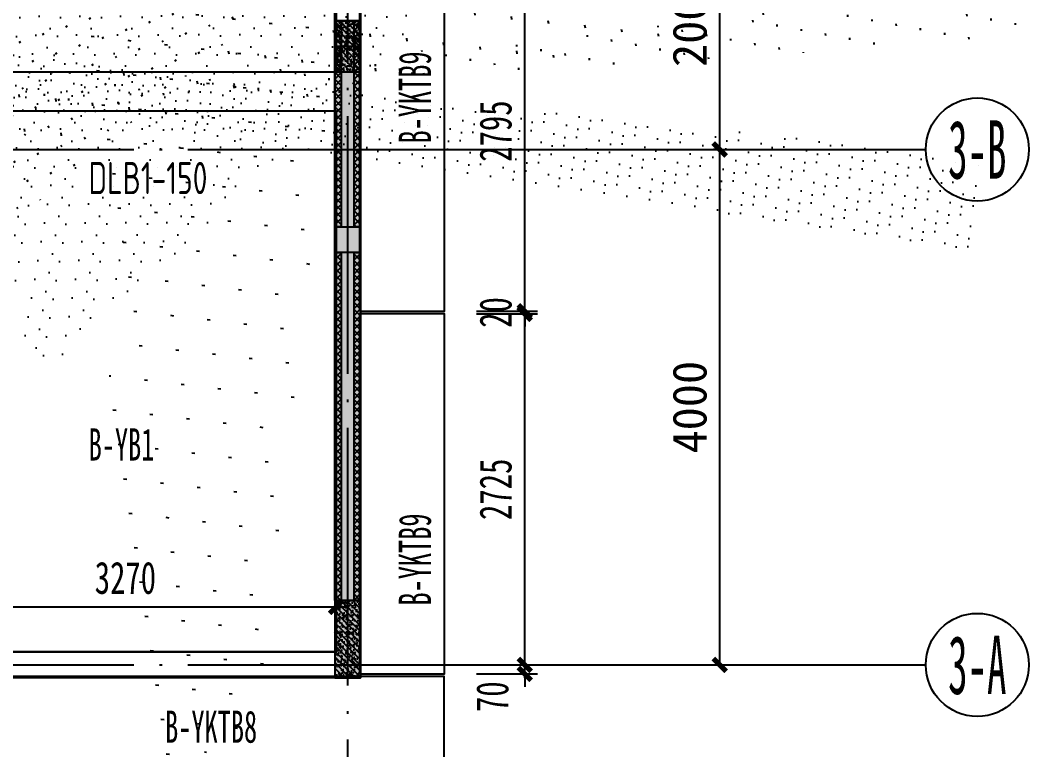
# Model space of a CAD drawing. Extents: x -3200779283 to -8106663, y 659664 to 1123462.
# Drawn here: x -8131443 to -8123612, y 1005179 to 1010842 of the extents above; entities that cross this region are included whole.
import ezdxf
from ezdxf.enums import TextEntityAlignment as Align
from ezdxf.xclip import XClip

# ---------------------------------------------------------------- set-up
doc = ezdxf.new("R2010")
doc.units = 0
doc.header["$LTSCALE"] = 1000
doc.header["$MEASUREMENT"] = 0
doc.header["$XCLIPFRAME"] = 0
for name, pattern in [('125-墙体$0$CONTINOUS', [0]), ('3#-轴线$0$DOTE', [2.4200000000000004, 2, -0.2, 0.02, -0.2]), ('3#4#5#$0$DASH', [0.35, 0.25, -0.1]), ('DASH', [0.35, 0.25, -0.1])]:
    doc.linetypes.add(name, pattern=pattern)
doc.layers.get('Defpoints').update_dxf_attribs({"color": 30, "linetype": 'DASH'})
for name, color, linetype in [('125-墙体$0$S-WALL', 40, 'Continuous'), ('125-墙体$0$S-WALL-BEAM', 120, 'Continuous'), ('125-墙体$0$S-WALL-COLU', 252, '125-墙体$0$CONTINOUS'), ('125-墙体$0$S-WALL-COLU-HATC', 16, 'Continuous'), ('125-墙体$0$S-WALL-HATC', 253, 'Continuous'), ('3#-轴线$0$3#-轴号$0$A-ANNO-AXIS-CIRC', 3, 'Continuous'), ('3#-轴线$0$3#-轴号$0$A-ANNO-AXIS-TEXT', 7, 'Continuous'), ('3#-轴线$0$3#-轴号$0$A-ANNO-DIMS', 3, 'Continuous'), ('3#-轴线$0$A-ANNO-DOTE', 10, '3#-轴线$0$DOTE'), ('3#-轴线$0$AXIS_TEXT', 7, 'Continuous'), ('3#4#5#$0$PC-SLAB', 6, '3#4#5#$0$DASH'), ('3#4#5#$0$S-ANNO-TEXT', 7, 'Continuous'), ('3#4#5#$0$S-DIMS-SLAB', 120, 'Continuous'), ('3#4#5#$0$S-PC-FQ', 4, 'Continuous'), ('3#4#5#$0$S-PC-FQ-WYQ', 4, 'Continuous'), ('3#4#5#$0$S-PC-SLAB', 6, 'Continuous'), ('3#4#5#$0$S-WALL-HATC', 253, 'Continuous'), ('3#4#5#$0$可计入现浇段', 60, 'Continuous'), ('3#4#5#模板$0$S-SLAB-TEXT', 120, 'Continuous')]:
    doc.layers.add(name, color=color, linetype=linetype)
doc.styles.add('3#-轴线$0$3#-轴号$0$_TCH_AXIS', font='')
doc.styles.add('3#-轴线$0$3#-轴号$0$_TCH_DIM_T3', font='')
doc.styles.add('3#-轴线$0$COMPLEX', font='COMPLEX')
doc.styles.add('3#4#5#$0$外部参照 1$0$宋体', font='', dxfattribs={"width": 0.8})
doc.styles.add('3#4#5#$0$楷体', font='', dxfattribs={"width": 0.7})
doc.styles.add('3#4#5#模板$0$TSSD_Rein', font='tssdeng.shx', dxfattribs={"width": 0.7, "bigfont": 'hztxt.shx'})
doc.styles.get('3#-轴线$0$3#-轴号$0$_TCH_AXIS').set_extended_font_data('SimSun')
doc.styles.get('3#-轴线$0$3#-轴号$0$_TCH_DIM_T3').set_extended_font_data('SimSun')
doc.styles.get('3#4#5#$0$外部参照 1$0$宋体').set_extended_font_data('SimSun')
doc.styles.get('3#4#5#$0$楷体').set_extended_font_data('KaiTi_GB2312')
doc.dimstyles.new('3#-轴线$0$3#-轴号$0$_TCH_ARCH&&100', dxfattribs={"dimtxt": 264.3459915611814, "dimasz": 100, "dimexe": 250, "dimexo": 300, "dimgap": 100, "dimtad": 1, "dimdec": 0, "dimzin": 0, "dimdsep": 46, "dimtxsty": '3#-轴线$0$3#-轴号$0$_TCH_DIM_T3', "dimblk": '3#-轴线$0$3#-轴号$0$_ArchTick', "dimcen": 0.09, "dimclrt": 7, "dimazin": 2, "dimtfac": 1, "dimtdec": 0, "dimtix": 1, "dimtmove": 2, "dimatfit": 3, "dimfxl": 100, "dimtolj": 1, "dimtzin": 0, "dimarcsym": 0})
doc.dimstyles.new('3#4#5#$0$TSSD_100_100', dxfattribs={"dimtxt": 250, "dimasz": 100, "dimexe": 100, "dimexo": 250, "dimgap": 100, "dimtad": 1, "dimdec": 0, "dimzin": 0, "dimdsep": 46, "dimtxsty": '3#4#5#$0$楷体', "dimblk": '3#4#5#$0$_ArchTick', "dimcen": 0, "dimdle": 100, "dimclrt": 7, "dimadec": 0, "dimazin": 0, "dimtfac": 1, "dimtdec": 0, "dimtix": 1, "dimtmove": 2, "dimatfit": 3, "dimfxl": 1, "dimtolj": 1, "dimtzin": 0, "dimarcsym": 0})

# ---------------------------------------------------------------- blocks, each defined once
blk = doc.blocks.new('3#4#5#模板$0$banhou-1')
at = {"layer": '3#4#5#模板$0$S-SLAB-TEXT', "style": '3#4#5#模板$0$TSSD_Rein', "width": 0.7}
blk.add_text('DLB1-150', height=250, dxfattribs=at).set_placement((100549.0542352879, 24965.91876591137), align=Align.BOTTOM_LEFT)
blk = doc.blocks.new('3#4#5#$0$B-YWQ15')
at = {"layer": '3#4#5#$0$S-PC-FQ-WYQ'}
h = blk.add_hatch(dxfattribs=at)
h.set_pattern_fill('ANSI37', color=256, scale=12, angle=90)
h.set_pattern_definition([(135, (-970766.4588348517, 834939.8079217622), (-26.94076836320746, -26.94076836320745), []), (225, (-970766.4588348517, 834939.8079217622), (26.94076836320745, -26.94076836320746), [])])
h.paths.add_polyline_path([(-108963.8104887477, 319088.3087790273), (-108913.8104887477, 319088.3087790273), (-108914.0488637086, 321788.3914244222), (-108964.0488637086, 321788.3914244222)])
h = blk.add_hatch(dxfattribs=at)
h.set_pattern_fill('ANSI37', color=256, scale=12, angle=90)
h.set_pattern_definition([(135, (-970616.4588376287, 834939.8079217697), (-26.94076836320746, -26.94076836320745), []), (225, (-970616.4588376287, 834939.8079217697), (26.94076836320745, -26.94076836320746), [])])
h.paths.add_polyline_path([(-108813.8104915249, 319088.3087790348), (-108763.8104915249, 319088.3087790348), (-108764.0488664858, 321788.3914244297), (-108814.0488664858, 321788.3914244297)])
for points in [[(-108963.8104887477, 319088.3087790273), (-108913.8104887477, 319088.3087790273), (-108914.0488637086, 321788.3914244222), (-108964.0488637086, 321788.3914244222)], [(-108964.0488639945, 321788.3914244222), (-108764.0488636509, 321788.3914244222), (-108763.8104886899, 319088.3087790348), (-108963.8104890336, 319088.3087790348)], [(-108813.8104915249, 319088.3087790348), (-108763.8104915249, 319088.3087790348), (-108764.0488664858, 321788.3914244297), (-108814.0488664858, 321788.3914244297)]]:
    blk.add_lwpolyline(points, close=True, dxfattribs=at)
blk = doc.blocks.new('3#4#5#$0$B-YWQ7')
at = {"layer": '3#4#5#$0$S-PC-FQ'}
h = blk.add_hatch(dxfattribs=at)
h.set_pattern_fill('HONEY', color=6, scale=100, angle=-2.544443745170813e-14)
h.set_pattern_definition([(0, (-2908947.836587525, 574047.3616422934), (18.75, 10.82531749999999), [12.5, -25]), (120, (-2908947.836587525, 574047.3616422934), (-18.74999995903224, 10.82531757095824), [12.5, -25]), (59.99999999999997, (-2908947.836587525, 574047.3616422934), (4.096776380386083e-08, 21.65063507095823), [-25, 12.5])])
h.paths.add_polyline_path([(-147955.7622673716, 325388.3941554159), (-147855.7622673716, 325388.3941554159), (-147856.0000686354, 324388.3916527278), (-147956.0000686354, 324388.3916527278)])
at = {"layer": '3#4#5#$0$S-PC-FQ-WYQ'}
h = blk.add_hatch(dxfattribs=at)
h.set_pattern_fill('ANSI37', color=256, scale=12, angle=90)
h.set_pattern_definition([(135, (-1009808.171872631, 839489.7956301924), (-26.94076836320746, -26.94076836320745), []), (225, (-1009808.171872631, 839489.7956301924), (26.94076836320745, -26.94076836320746), [])])
h.paths.add_polyline_path([(-148006.0001016357, 326088.3916909423), (-147956.0001016357, 326088.3916909423), (-147955.7619014881, 326488.3791328523), (-148005.7619014881, 326488.3791328523)])
h = blk.add_hatch(dxfattribs=at)
h.set_pattern_fill('ANSI37', color=256, scale=12, angle=90)
h.set_pattern_definition([(135, (-1009658.171875408, 839489.7956301998), (-26.94076836320746, -26.94076836320745), []), (225, (-1009658.171875408, 839489.7956301998), (26.94076836320745, -26.94076836320746), [])])
h.paths.add_polyline_path([(-147856.0001044129, 326088.3916909498), (-147806.0001044129, 326088.3916909498), (-147805.7619042653, 326488.3791328599), (-147855.7619042653, 326488.3791328599)])
h = blk.add_hatch(dxfattribs=at)
h.set_pattern_fill('ANSI37', color=256, scale=12, angle=90)
h.set_pattern_definition([(135, (-1009808.172235738, 838539.797751571), (-26.94076836320746, -26.94076836320745), []), (225, (-1009808.172235738, 838539.797751571), (26.94076836320745, -26.94076836320746), [])])
h.paths.add_polyline_path([(-148005.7625431432, 324388.3916527204), (-147955.7625431432, 324388.3916527204), (-147955.7622645944, 325388.394299761), (-148005.7622645944, 325388.394299761)])
h = blk.add_hatch(dxfattribs=at)
h.set_pattern_fill('ANSI37', color=256, scale=12, angle=90)
h.set_pattern_definition([(135, (-1009658.172238515, 838539.7977515785), (-26.94076836320746, -26.94076836320745), []), (225, (-1009658.172238515, 838539.7977515785), (26.94076836320745, -26.94076836320746), [])])
h.paths.add_polyline_path([(-147855.7625459204, 324388.3916527278), (-147805.7625459204, 324388.3916527278), (-147805.7622673716, 325388.3942997685), (-147855.7622673716, 325388.3942997685)])
h = blk.add_hatch(dxfattribs=at)
h.set_pattern_fill('ANSI37', color=256, scale=12, angle=90)
h.set_pattern_definition([(135, (-1009808.039230553, 836589.8057067818), (-26.94076836320746, -26.94076836320745), []), (225, (-1009808.039230553, 836589.8057067818), (26.94076836320745, -26.94076836320746), [])])
h.paths.add_polyline_path([(-148005.867459557, 322088.3887220017), (-147955.867459557, 322088.3887220017), (-147955.6292594094, 323688.389188317), (-148005.6292594094, 323688.389188317)])
h = blk.add_hatch(dxfattribs=at)
h.set_pattern_fill('ANSI37', color=256, scale=12, angle=90)
h.set_pattern_definition([(135, (-1009658.039233329, 836589.8057067895), (-26.94076836320746, -26.94076836320745), []), (225, (-1009658.039233329, 836589.8057067895), (26.94076836320745, -26.94076836320746), [])])
h.paths.add_polyline_path([(-147855.8674623342, 322088.3887220092), (-147805.8674623342, 322088.3887220092), (-147805.6292621866, 323688.3891883246), (-147855.6292621866, 323688.3891883246)])
at = {"layer": '3#4#5#$0$S-PC-FQ', "color": 6}
blk.add_lwpolyline([(-147955.7622673716, 325388.3942997685), (-147855.7622673716, 325388.3942997685), (-147855.8818458347, 324388.3942319356), (-147955.8818458347, 324388.3942319356)], close=True, dxfattribs=at)
at = {"layer": '3#4#5#$0$S-PC-FQ-WYQ'}
for points in [[(-148006.0001016357, 326088.3916909423), (-147956.0001016357, 326088.3916909423), (-147955.7619014881, 326488.3791328523), (-148005.7619014881, 326488.3791328523)], [(-148005.761901774, 326488.3791328523), (-147805.7619014303, 326488.3791328523), (-147806.000101578, 326088.3916909498), (-148006.0001019216, 326088.3916909498)], [(-147856.0001044129, 326088.3916909498), (-147806.0001044129, 326088.3916909498), (-147805.7619042653, 326488.3791328599), (-147855.7619042653, 326488.3791328599)], [(-148006.0001019216, 326088.3942319356), (-147805.7620599908, 326088.3942319356), (-147805.7620599908, 325388.3941554159), (-148006.0001019216, 325388.3941554159)], [(-148005.7625431432, 324388.3916527204), (-147955.7625431432, 324388.3916527204), (-147955.7622645944, 325388.394299761), (-148005.7622645944, 325388.394299761)], [(-148005.7622648804, 325388.394299761), (-147805.7622645367, 325388.394299761), (-147805.7625430855, 324388.3916527278), (-148005.7625434292, 324388.3916527278)], [(-147855.7625459204, 324388.3916527278), (-147805.7625459204, 324388.3916527278), (-147805.7622673716, 325388.3942997685), (-147855.7622673716, 325388.3942997685)], [(-148006.0008668001, 324388.3942319356), (-147805.7628248692, 324388.3942319356), (-147805.6416000514, 323688.3942319356), (-148005.8796419823, 323688.3942319356)], [(-148005.867459557, 322088.3887220017), (-147955.867459557, 322088.3887220017), (-147955.6292594094, 323688.389188317), (-148005.6292594094, 323688.389188317)], [(-148005.6292596953, 323688.389188317), (-147805.6292593516, 323688.389188317), (-147805.8674594993, 322088.3887220092), (-148005.8674598429, 322088.3887220092)], [(-147855.8674623342, 322088.3887220092), (-147805.8674623342, 322088.3887220092), (-147805.6292621866, 323688.3891883246), (-147855.6292621866, 323688.3891883246)]]:
    blk.add_lwpolyline(points, close=True, dxfattribs=at)
blk = doc.blocks.new('3#4#5#$0$A$C53EF3948')
at = {"layer": '3#4#5#$0$可计入现浇段'}
blk.add_lwpolyline([(41799.62921009073, -8000.005844728905), (41799.62921806192, -8000.005845217849), (41799.63018869655, -8000.005845217849), (41799.63018869655, -7800.005845220177), (41799.6293085427, -7800.005845216918), (41799.6293085427, -7800.005845216918), (41999.62941499474, -7800.005791991367), (41999.62922606198, -8000.005844728439), (41799.62921009073, -8000.005844728905)], dxfattribs=at)
at = {"layer": '3#4#5#$0$S-PC-FQ-WYQ', "xscale": -1}
for name, p in [('3#4#5#$0$B-YWQ7', (-106006.2492719445, -329888.5223600089)), ('3#4#5#$0$B-YWQ15', (-66964.67673417742, -329788.3972691508))]:
    blk.add_blockref(name, p, dxfattribs=at)
blk = doc.blocks.new('3#4#5#$0$ban111')
at = {"layer": '3#4#5#$0$S-WALL-HATC', "ltscale": 100}
h = blk.add_hatch(dxfattribs=at)
h.set_pattern_fill('AR-CONC', color=256, scale=25, angle=-270.0000000000001, style=0)
h.set_pattern_definition([(139.9999999999999, (-37341041949.50085, -2020435259.266088), (15.6880337456489, 179.3150456501884), [18.75, -206.25]), (84.99999999999994, (-37341041949.50085, -2020435259.266088), (-188.048033425003, -34.68783340324987), [15, -165]), (190.4513999999999, (-37341041948.19351, -2020435244.323169), (-172.3598855152383, 144.6273454285055), [15.93504749999985, -175.2855279999976]), (136.1841999999999, (-37341041999.50085, -2020435259.266088), (41.37975358225471, 266.8102621564111), [28.125, -309.375]), (186.6356, (-37341041996.05252, -2020435237.031902), (-243.5294677251103, 233.665676387176), [23.902572, -262.92825]), (81.18419999999995, (-37341041999.50085, -2020435259.266088), (-243.529650231331, 233.665486283407), [22.5, -247.5]), (111, (-37341041987.00085, -2020435234.266088), (100.6547226663348, 149.2267630296154), [18.75, -206.25]), (55.99999999999998, (-37341041987.00085, -2020435234.266088), (-181.2875112617132, 60.82883298039556), [15, -165]), (161.4514, (-37341041978.61295, -2020435221.83053), (-80.63262417748795, 210.0556571453725), [15.9350475, -175.285528]), (127.5, (-37341041949.50085, -2020435259.266088), (-83.22346345782788, 3.039963829322726), [0, -162.9999999999976, 0, -167.4999999999976, 0, -165.6249999999976]), (97.49999999999993, (-37341041949.50085, -2020435259.266088), (-98.60292797059002, 65.76738436053722), [0, -95.5, 0, -159.25, 0, -63.125]), (57.49999999999993, (-37341041949.50085, -2020435315.016088), (5.638717933595033, 133.4556090431022), [0, -62.5, 0, -195, 0, -258.75]), (47.49999999999995, (-37341041949.50085, -2020435340.016088), (-25.02624558307933, 145.7965423355966), [0, -81.25, 0, -129.5, 0, -183.75])])
h.paths.add_polyline_path([(-231732.0009944941, 406274.999770995), (-231732.0009944941, 406574.999770995), (-228482.0011317034, 406574.999770995), (-228482.0011317034, 406274.999770995)])
at = {"layer": '3#4#5#$0$S-PC-SLAB'}
for points in [[(-231742.0009944941, 406574.999770995), (-228472.0009944952, 406574.999770995), (-228472.0007770527, 408074.99939992), (-231742.0007770516, 408074.9993999199)], [(-231742.0009944941, 402074.999770995), (-228472.0009944952, 402074.999770995), (-228472.0009944952, 406274.999770995), (-231742.0009944941, 406274.999770995)]]:
    blk.add_lwpolyline(points, close=True, dxfattribs=at)
at = {"layer": '3#4#5#$0$S-WALL-HATC', "ltscale": 100}
blk.add_lwpolyline([(-231732.0009944941, 406274.999770995), (-231732.0009944941, 406574.999770995), (-228482.0011317034, 406574.999770995), (-228482.0011317034, 406274.999770995)], close=True, dxfattribs=at)
blk = doc.blocks.new('3#4#5#$0$_ArchTick')
at = {"color": 0, "linetype": 'ByBlock', "const_width": 0.4}
blk.add_lwpolyline([(-0.5, -0.5), (0.5, 0.5)], dxfattribs=at)
blk = doc.blocks.new('*D853')
at = {"layer": '3#4#5#$0$S-DIMS-SLAB', "color": 0, "lineweight": -2, "transparency": 16777216}
for p, q in [((185436.0659668422, 155281.7918071555), (185436.0659668422, 154924.0981737113)), ((188706.065966841, 155281.7918071555), (188706.065966841, 154924.0981737113)), ((185336.0659668422, 155024.0981737113), (188806.065966841, 155024.0981737113))]:
    blk.add_line(p, q, dxfattribs=at)
at = {"layer": 'Defpoints', "color": 0, "transparency": 16777216}
for p in [(185436.0659668422, 155531.7918071555), (188706.065966841, 155531.7918071555), (188706.065966841, 155024.0981737113)]:
    blk.add_point(p, dxfattribs=at)
at = {"layer": '3#4#5#$0$S-DIMS-SLAB', "color": 0, "lineweight": -2, "transparency": 16777216, "xscale": 100, "yscale": 100, "zscale": 100, "rotation": 180}
blk.add_blockref('3#4#5#$0$_ArchTick', (185436.0659668422, 155024.0981737113), dxfattribs=at)
at = {"layer": '3#4#5#$0$S-DIMS-SLAB', "color": 0, "lineweight": -2, "transparency": 16777216, "xscale": 100, "yscale": 100, "zscale": 100}
blk.add_blockref('3#4#5#$0$_ArchTick', (188706.065966841, 155024.0981737113), dxfattribs=at)
at = {"layer": '3#4#5#$0$S-DIMS-SLAB', "color": 7, "transparency": 16777216, "insert": (187071.0659668416, 155249.0981737113), "char_height": 250, "attachment_point": 5, "style": '3#4#5#$0$楷体'}
blk.add_mtext('\\A1;3270', dxfattribs=at)
blk = doc.blocks.new('*D938')
at = {"layer": '3#4#5#$0$S-DIMS-SLAB', "color": 0, "lineweight": -2, "transparency": 16777216}
for p, q in [((187447.4740017543, 321333.5244094909), (187447.4740017543, 324328.5244094909)), ((187073.8804019516, 324228.5244094909), (187547.4740017543, 324228.5244094909)), ((187073.8804019516, 321433.5244094909), (187547.4740017543, 321433.5244094909))]:
    blk.add_line(p, q, dxfattribs=at)
at = {"layer": 'Defpoints', "color": 0, "transparency": 16777216}
for p in [(186823.8804019516, 324228.5244094909), (187447.4740017543, 324228.5244094909), (186823.8804019516, 321433.5244094909)]:
    blk.add_point(p, dxfattribs=at)
at = {"layer": '3#4#5#$0$S-DIMS-SLAB', "color": 0, "lineweight": -2, "transparency": 16777216, "xscale": 100, "yscale": 100, "zscale": 100}
for p, rotation in [((187447.4740017543, 324228.5244094909), 90), ((187447.4740017543, 321433.5244094909), 270)]:
    blk.add_blockref('3#4#5#$0$_ArchTick', p, dxfattribs=dict(at, rotation=rotation))
at = {"layer": '3#4#5#$0$S-DIMS-SLAB', "color": 7, "transparency": 16777216, "insert": (187222.4740017543, 322831.0244094908), "char_height": 250, "attachment_point": 5, "rotation": 90, "style": '3#4#5#$0$楷体'}
blk.add_mtext('\\A1;2795', dxfattribs=at)
blk = doc.blocks.new('*D939')
at = {"layer": '3#4#5#$0$S-DIMS-SLAB', "color": 0, "lineweight": -2, "transparency": 16777216}
for p, q in [((187447.474001754, 321433.5244094909), (187447.474001754, 321533.5244094909)), ((187073.8804019516, 321433.5244094909), (187547.474001754, 321433.5244094909)), ((187073.8804019516, 321413.52440021), (187547.474001754, 321413.52440021)), ((187447.474001754, 321413.52440021), (187447.474001754, 321433.5244094909)), ((187447.474001754, 321413.52440021), (187447.474001754, 321313.52440021))]:
    blk.add_line(p, q, dxfattribs=at)
at = {"layer": 'Defpoints', "color": 0, "transparency": 16777216}
for p in [(186823.8804019516, 321433.5244094909), (186823.8804019516, 321413.52440021), (187447.474001754, 321433.5244094909)]:
    blk.add_point(p, dxfattribs=at)
at = {"layer": '3#4#5#$0$S-DIMS-SLAB', "color": 0, "lineweight": -2, "transparency": 16777216, "xscale": 100, "yscale": 100, "zscale": 100}
for p, rotation in [((187447.474001754, 321433.5244094909), 270), ((187447.474001754, 321413.52440021), 90)]:
    blk.add_blockref('3#4#5#$0$_ArchTick', p, dxfattribs=dict(at, rotation=rotation))
at = {"layer": '3#4#5#$0$S-DIMS-SLAB', "color": 7, "transparency": 16777216, "insert": (187222.4740017541, 321423.5244048503), "char_height": 250, "attachment_point": 5, "rotation": 90, "style": '3#4#5#$0$楷体'}
blk.add_mtext('\\A1;20', dxfattribs=at)
blk = doc.blocks.new('*D940')
at = {"layer": '3#4#5#$0$S-DIMS-SLAB', "color": 0, "lineweight": -2, "transparency": 16777216}
for p, q in [((187447.474001754, 318688.5243909291), (187447.474001754, 318788.5243909291)), ((187073.8804019516, 318688.5243909291), (187547.474001754, 318688.5243909291)), ((187447.474001754, 318618.5244002101), (187447.474001754, 318688.5243909291)), ((187073.8804019516, 318618.5244002101), (187547.474001754, 318618.5244002101)), ((187447.474001754, 318618.5244002101), (187447.474001754, 318518.5244002101))]:
    blk.add_line(p, q, dxfattribs=at)
at = {"layer": 'Defpoints', "color": 0, "transparency": 16777216}
for p in [(186823.8804019516, 318688.5243909291), (187447.474001754, 318688.5243909291), (186823.8804019516, 318618.5244002101)]:
    blk.add_point(p, dxfattribs=at)
at = {"layer": '3#4#5#$0$S-DIMS-SLAB', "color": 0, "lineweight": -2, "transparency": 16777216, "xscale": 100, "yscale": 100, "zscale": 100}
for p, rotation in [((187447.474001754, 318688.5243909291), 270), ((187447.474001754, 318618.5244002101), 90)]:
    blk.add_blockref('3#4#5#$0$_ArchTick', p, dxfattribs=dict(at, rotation=rotation))
at = {"layer": '3#4#5#$0$S-DIMS-SLAB', "color": 7, "transparency": 16777216, "insert": (187197.4740017537, 318441.2167079023), "char_height": 250, "attachment_point": 5, "rotation": 90, "style": '3#4#5#$0$楷体'}
blk.add_mtext('\\A1;70', dxfattribs=at)
blk = doc.blocks.new('*D867')
at = {"layer": '3#4#5#$0$S-DIMS-SLAB', "color": 0, "lineweight": -2, "transparency": 16777216}
for p, q in [((187447.4740017541, 318588.5243909291), (187447.4740017541, 321513.52440021)), ((187073.8804019516, 321413.52440021), (187547.4740017541, 321413.52440021)), ((187073.8804019516, 318688.5243909291), (187547.4740017541, 318688.5243909291))]:
    blk.add_line(p, q, dxfattribs=at)
at = {"layer": 'Defpoints', "color": 0, "transparency": 16777216}
for p in [(186823.8804019516, 321413.52440021), (187447.4740017541, 321413.52440021), (186823.8804019516, 318688.5243909291)]:
    blk.add_point(p, dxfattribs=at)
at = {"layer": '3#4#5#$0$S-DIMS-SLAB', "color": 0, "lineweight": -2, "transparency": 16777216, "xscale": 100, "yscale": 100, "zscale": 100}
for p, rotation in [((187447.4740017541, 321413.52440021), 90), ((187447.4740017541, 318688.5243909291), 270)]:
    blk.add_blockref('3#4#5#$0$_ArchTick', p, dxfattribs=dict(at, rotation=rotation))
at = {"layer": '3#4#5#$0$S-DIMS-SLAB', "color": 7, "transparency": 16777216, "insert": (187222.4740017542, 320051.0243955695), "char_height": 250, "attachment_point": 5, "rotation": 90, "style": '3#4#5#$0$楷体'}
blk.add_mtext('\\A1;2725', dxfattribs=at)
blk = doc.blocks.new('125-墙体')
at = {"layer": '125-墙体$0$S-WALL-COLU-HATC'}
h = blk.add_hatch(dxfattribs=at)
h.set_pattern_fill('AR-CONC', color=256, scale=10)
h.set_pattern_definition([(49.99999999999999, (12337.07545070033, -243757.8336407725), (71.72601826007535, -6.275213498259511), [7.5, -82.5]), (355, (12337.07545070033, -243757.8336407725), (-13.8751333613, 75.21921337000119), [6, -66]), (100.4514, (12343.05261870033, -243758.3565747725), (57.85093817140216, 68.94395420609536), [6.374018999999983, -70.11421119999972]), (46.18420000000002, (12337.07545070033, -243737.8336407725), (106.7241048625644, -16.55190143290181), [11.24999999999992, -123.7499999999994]), (96.6356, (12345.96912520032, -243739.2129714725), (93.46627055487033, 97.41178709004417), [9.561028799999999, -105.1713]), (351.1842, (12337.07545070033, -243737.8336407725), (93.46619451336272, 97.41186009253246), [9, -99]), (21, (12347.07545070033, -243742.8336407725), (59.69070521184616, -40.26188906653388), [7.5, -82.5]), (326.0000000000001, (12347.07545070033, -243742.8336407725), (24.33153319215817, 72.5150045046853), [6, -66]), (71.4514, (12352.04967400033, -243746.1888013725), (84.02226285814899, 32.25304967099524), [6.374019000000001, -70.1142112]), (37.50000000000001, (12337.07545070033, -243757.8336407725), (1.215985531729067, 33.28938538313115), [0, -65.19999999999999, 0, -67, 0, -66.25]), (7.499999999999999, (12337.07545070033, -243757.8336407725), (26.30695374421486, 39.44117118823603), [0, -38.2, 0, -63.7, 0, -25.25]), (327.5, (12314.77545070033, -243757.8336407725), (53.3822436172409, -2.255487173437976), [0, -25, 0, -78, 0, -103.5]), (317.5, (12304.77545070033, -243757.8336407725), (58.31861693423862, 10.01049823323177), [0, -32.5, 0, -51.8, 0, -73.5])])
h.paths.add_polyline_path([(99.99980398823391, -6100), (-100.0001960117661, -6100), (-100.0001960117661, -6500), (99.99980398823391, -6500)])
h = blk.add_hatch(dxfattribs=at)
h.set_pattern_fill('ANSI31', color=256, scale=250, style=0)
h.set_pattern_definition([(45, (12337.07545070033, -243757.8336407725), (-22.09708691207961, 22.09708691207961), [])])
h.paths.add_polyline_path([(-100.0001960117661, -6500), (99.99980398823391, -6500), (99.99980398823391, -6100), (-100.0001960117661, -6100)])
h = blk.add_hatch(dxfattribs=at)
h.set_pattern_fill('AR-CONC', color=256, scale=10)
h.set_pattern_definition([(49.99999999999999, (295941.9310730544, -248457.8336407725), (71.72601826007535, -6.275213498259511), [7.5, -82.5]), (355, (295941.9310730544, -248457.8336407725), (-13.8751333613, 75.21921337000119), [6, -66]), (100.4514, (295947.9082410544, -248458.3565747725), (57.85093817140216, 68.94395420609536), [6.374018999999983, -70.11421119999972]), (46.18420000000002, (295941.9310730544, -248437.8336407725), (106.7241048625644, -16.55190143290181), [11.24999999999992, -123.7499999999994]), (96.6356, (295950.8247475544, -248439.2129714725), (93.46627055487033, 97.41178709004417), [9.561028799999999, -105.1713]), (351.1842, (295941.9310730544, -248437.8336407725), (93.46619451336272, 97.41186009253246), [9, -99]), (21, (295951.9310730544, -248442.8336407725), (59.69070521184616, -40.26188906653388), [7.5, -82.5]), (326.0000000000001, (295951.9310730544, -248442.8336407725), (24.33153319215817, 72.5150045046853), [6, -66]), (71.4514, (295956.9052963544, -248446.1888013725), (84.02226285814899, 32.25304967099524), [6.374019000000001, -70.1142112]), (37.50000000000001, (295941.9310730544, -248457.8336407725), (1.215985531729067, 33.28938538313115), [0, -65.19999999999999, 0, -67, 0, -66.25]), (7.499999999999999, (295941.9310730544, -248457.8336407725), (26.30695374421486, 39.44117118823603), [0, -38.2, 0, -63.7, 0, -25.25]), (327.5, (295919.6310730544, -248457.8336407725), (53.3822436172409, -2.255487173437976), [0, -25, 0, -78, 0, -103.5]), (317.5, (295909.6310730544, -248457.8336407725), (58.31861693423862, 10.01049823323177), [0, -32.5, 0, -51.8, 0, -73.5])])
h.paths.add_polyline_path([(-100, -10600), (100, -10600), (100, -11200), (-100, -11200)])
h = blk.add_hatch(dxfattribs=at)
h.set_pattern_fill('ANSI31', color=256, scale=250, style=0)
h.set_pattern_definition([(45, (295941.9310730544, -248457.8336407725), (-22.09708691207961, 22.09708691207961), [])])
h.paths.add_polyline_path([(100, -10600), (-100, -10600), (-100, -11200), (100, -11200)])
at = {"layer": '125-墙体$0$S-WALL-HATC'}
blk.add_hatch(color=256, dxfattribs=at).paths.add_polyline_path([(99.99969876371321, -6100), (-100.0003012362868, -6100), (-100, -11200), (100, -11200)])
at = {"layer": '125-墙体$0$S-WALL'}
for p, q in [((-99.99981936173258, -6100), (-100, -11200)), ((100.0001800107789, -6100), (100, -11000)), ((100, -11000), (100, -11000)), ((100, -11000), (100, -11200)), ((-100, -11200), (100, -11200))]:
    blk.add_line(p, q, dxfattribs=at)
blk.add_lwpolyline([(100.0001800107789, -6100), (-100.000196011737, -6100)], dxfattribs=at)
at = {"layer": '125-墙体$0$S-WALL-BEAM'}
for points in [[(100.0003920234158, -3700), (-100, -3700), (-100.0003920235031, -6100), (99.9999999999709, -6100)], [(100, -10999.99980398829), (100, -11200.00019601171), (2800, -11200), (2800, -10999.99960797658)]]:
    blk.add_lwpolyline(points, close=True, dxfattribs=at)
at = {"layer": '125-墙体$0$S-WALL-COLU', "lineweight": -2}
for points in [[(99.99980398823391, -6100), (-100.0001960117661, -6100), (-100.0001960117661, -6500), (99.99980398823391, -6500)], [(-100, -10600), (100, -10600), (100, -11200), (-100, -11200)]]:
    blk.add_lwpolyline(points, close=True, dxfattribs=at)
at = {"layer": '125-墙体$0$S-WALL-HATC'}
blk.add_line((-100.000392023474, -6300), (99.99960797652602, -6300), dxfattribs=at)
blk = doc.blocks.new('3#-轴线$0$_AXISO')
blk.add_circle((0, 0), 0.5)
at = {"layer": '3#-轴线$0$AXIS_TEXT', "style": '3#-轴线$0$COMPLEX', "width": 1.041666666666667}
blk.add_attdef('A', text='', height=0.56, dxfattribs=at).set_placement((-0.25, -0.28), (0.25, -0.28), align=Align.FIT)
blk = doc.blocks.new('3#-轴线$0$3#-轴号$0$_ArchTick')
at = {"color": 0, "linetype": 'ByBlock', "const_width": 0.4}
blk.add_lwpolyline([(-0.5, -0.5), (0.5, 0.5)], dxfattribs=at)
blk = doc.blocks.new('*D389')
at = {"layer": '3#-轴线$0$3#-轴号$0$A-ANNO-DIMS', "color": 0, "lineweight": -2, "transparency": 16777216}
for p, q in [((44187.98710562965, -7100.000000000004), (44937.98710562965, -7100.000000000004)), ((44687.98710562965, -11100), (44687.98710562965, -7100.000000000004)), ((44187.98710562965, -11100), (44937.98710562965, -11100))]:
    blk.add_line(p, q, dxfattribs=at)
at = {"layer": 'Defpoints', "color": 0, "transparency": 16777216}
for p in [(43887.98710562965, -7100.000000000004), (44687.98710562965, -7100.000000000004), (43887.98710562965, -11100)]:
    blk.add_point(p, dxfattribs=at)
at = {"layer": '3#-轴线$0$3#-轴号$0$A-ANNO-DIMS', "color": 0, "lineweight": -2, "transparency": 16777216, "xscale": 100, "yscale": 100, "zscale": 100}
for p, rotation in [((44687.98710562965, -7100.000000000004), 90), ((44687.98710562965, -11100), 270)]:
    blk.add_blockref('3#-轴线$0$3#-轴号$0$_ArchTick', p, dxfattribs=dict(at, rotation=rotation))
at = {"layer": '3#-轴线$0$3#-轴号$0$A-ANNO-DIMS', "color": 7, "transparency": 16777216, "insert": (44455.81410984906, -9100.000000000013), "char_height": 264.3459915611814, "attachment_point": 5, "rotation": 90, "style": '3#-轴线$0$3#-轴号$0$_TCH_DIM_T3'}
blk.add_mtext('\\A1;4000', dxfattribs=at)
blk = doc.blocks.new('*D390')
at = {"layer": '3#-轴线$0$3#-轴号$0$A-ANNO-DIMS', "color": 0, "lineweight": -2, "transparency": 16777216}
for p, q in [((44187.98710562965, -5100.000000000002), (44937.98710562965, -5100.000000000002)), ((44687.98710562965, -7100.000000000004), (44687.98710562965, -5100.000000000002)), ((44187.98710562965, -7100.000000000004), (44937.98710562965, -7100.000000000004))]:
    blk.add_line(p, q, dxfattribs=at)
at = {"layer": 'Defpoints', "color": 0, "transparency": 16777216}
for p in [(43887.98710562965, -5100.000000000002), (44687.98710562965, -5100.000000000002), (43887.98710562965, -7100.000000000004)]:
    blk.add_point(p, dxfattribs=at)
at = {"layer": '3#-轴线$0$3#-轴号$0$A-ANNO-DIMS', "color": 0, "lineweight": -2, "transparency": 16777216, "xscale": 100, "yscale": 100, "zscale": 100}
for p, rotation in [((44687.98710562965, -5100.000000000002), 90), ((44687.98710562965, -7100.000000000004), 270)]:
    blk.add_blockref('3#-轴线$0$3#-轴号$0$_ArchTick', p, dxfattribs=dict(at, rotation=rotation))
at = {"layer": '3#-轴线$0$3#-轴号$0$A-ANNO-DIMS', "color": 7, "transparency": 16777216, "insert": (44455.81410984906, -6100.000000000014), "char_height": 264.3459915611814, "attachment_point": 5, "rotation": 90, "style": '3#-轴线$0$3#-轴号$0$_TCH_DIM_T3'}
blk.add_mtext('\\A1;2000', dxfattribs=at)
blk = doc.blocks.new('3#4#5#$0$5#')
at = {"layer": '3#4#5#$0$S-ANNO-TEXT', "xscale": -1}
blk.add_blockref('3#4#5#$0$ban111', (-43035.68741598609, -247400.0000532265), dxfattribs=at)
at = {"layer": '3#4#5#$0$PC-SLAB', "linetype": 'ByBlock', "style": '3#4#5#$0$外部参照 1$0$宋体', "width": 0.6}
blk.add_text('B-YB1', height=250, dxfattribs=at).set_placement((187041.0118908731, 156286.0184680957), align=Align.MIDDLE)
at = {"layer": '3#4#5#$0$S-DIMS-SLAB'}
dim = blk.add_linear_dim(base=(188706.065966841, 155024.0981737113), p1=(185436.0659668422, 155531.7918071555), p2=(188706.065966841, 155531.7918071555), dimstyle='3#4#5#$0$TSSD_100_100', dxfattribs=at)
dim.commit()
dim.dimension.update_dxf_attribs({"geometry": '*D853', "text_midpoint": (187071.0659668416, 155249.0981737113)})
blk = doc.blocks.new('3#4#5#$0$3#屋顶层悬挑板')
at = {"layer": '3#4#5#$0$S-PC-SLAB'}
for points in [[(186163.8804042632, 321433.5244094907), (186823.8804042632, 321433.5244094907), (186823.8804042632, 324228.5244094907), (186163.8804042632, 324228.5244094907)], [(186163.8804042632, 318618.5244002099), (186823.8804042632, 318618.5244002099), (186823.8804042632, 321413.5244002099), (186163.8804042632, 321413.5244002099)], [(183233.1474649378, 317938.5243909291), (186823.1474649378, 317938.5243909291), (186823.1474649378, 318598.5243909291), (183233.1474649378, 318598.5243909291)]]:
    blk.add_lwpolyline(points, close=True, dxfattribs=at)
at = {"layer": '3#4#5#$0$PC-SLAB', "linetype": 'ByBlock', "style": '3#4#5#$0$外部参照 1$0$宋体', "width": 0.6}
for p in [(186596.6759115821, 323092.0027932961), (186596.6759115821, 319506.0027932961)]:
    blk.add_text('B-YKTB9', height=250, rotation=90, dxfattribs=at).set_placement(p, align=Align.MIDDLE)
blk.add_text('B-YKTB8', height=250, dxfattribs=at).set_placement((185013.071923078, 318206.8441930517), align=Align.MIDDLE)
at = {"layer": '3#4#5#$0$S-DIMS-SLAB'}
for base, p1, p2, picture, middle in [((187447.4740017543, 324228.5244094909), (186823.8804019516, 321433.5244094908), (186823.8804019516, 324228.5244094908), '*D938', (187222.4740017543, 322831.0244094908)), ((187447.474001754, 321433.5244094909), (186823.8804019516, 321413.5244002099), (186823.8804019516, 321433.5244094908), '*D939', (187222.4740017541, 321423.5244048503)), ((187447.4740017541, 321413.52440021), (186823.8804019516, 318688.524390929), (186823.8804019516, 321413.5244002099), '*D867', (187222.4740017542, 320051.0243955695))]:
    dim = blk.add_linear_dim(base=base, p1=p1, p2=p2, angle=90, dimstyle='3#4#5#$0$TSSD_100_100', dxfattribs=at)
    dim.commit()
    dim.dimension.update_dxf_attribs({"geometry": picture, "text_midpoint": middle})
dim = blk.add_linear_dim(base=(187447.474001754, 318688.5243909291), p1=(186823.8804019516, 318618.5244002099), p2=(186823.8804019516, 318688.524390929), angle=90, dimstyle='3#4#5#$0$TSSD_100_100', dxfattribs=at)
dim.commit()
dim.dimension.update_dxf_attribs({"geometry": '*D940', "text_midpoint": (187197.4740017537, 318441.2167079023), "dimtype": 128})
blk = doc.blocks.new('3#-轴线$0$3#-轴号')
at = {"layer": '3#-轴线$0$3#-轴号$0$A-ANNO-AXIS-CIRC'}
for p, q in [((42287.98710562964, -7100), (46287.98710562964, -7100.000000000001)), ((42287.98710562964, -11100), (46287.98710562964, -11100))]:
    blk.add_line(p, q, dxfattribs=at)
ref = blk.add_blockref('3#-轴线$0$_AXISO', (46687.98710562964, -7100.000000000001), dxfattribs=dict(at, xscale=800, yscale=800, zscale=800))
ref.add_attrib('A', '3-B', dxfattribs={"layer": '3#-轴线$0$3#-轴号$0$A-ANNO-AXIS-TEXT', "height": 452.5483399593904, "style": '3#-轴线$0$3#-轴号$0$_TCH_AXIS', "width": 0.4661458333333371}).set_placement((46461.71293564994, -7326.274169979696), (46914.26127560934, -7326.274169979696), align=Align.FIT)
ref = blk.add_blockref('3#-轴线$0$_AXISO', (46687.98710562964, -11100), dxfattribs=dict(at, xscale=800, yscale=800, zscale=800))
ref.add_attrib('A', '3-A', dxfattribs={"layer": '3#-轴线$0$3#-轴号$0$A-ANNO-AXIS-TEXT', "height": 452.5483399593904, "style": '3#-轴线$0$3#-轴号$0$_TCH_AXIS', "width": 0.4661458333333371}).set_placement((46461.71293564994, -11326.2741699797), (46914.26127560934, -11326.2741699797), align=Align.FIT)
at = {"layer": '3#-轴线$0$3#-轴号$0$A-ANNO-DIMS'}
for p1, p2, picture, middle in [((43887.98710562964, -7100), (43887.98710562964, -5100), '*D390', (44455.81410984906, -6100.000000000014)), ((43887.98710562964, -11100), (43887.98710562964, -7100), '*D389', (44455.81410984906, -9100.000000000013))]:
    dim = blk.add_aligned_dim(p1=p1, p2=p2, distance=-800.0000000000072, dimstyle='3#-轴线$0$3#-轴号$0$_TCH_ARCH&&100', dxfattribs=at)
    dim.commit()
    dim.dimension.update_dxf_attribs({"geometry": picture, "text_midpoint": middle})
blk = doc.blocks.new('3#-轴线')
at = {"layer": '3#-轴线$0$A-ANNO-DOTE'}
for points in [[(41800, -16100), (41800, 5500)], [(-3000, -7100), (44800, -7100)], [(-3000, -11100), (44800, -11100)]]:
    blk.add_lwpolyline(points, dxfattribs=at)
blk.add_blockref('3#-轴线$0$3#-轴号', (0, 0))

msp = doc.modelspace()

# ---------------------------------------------------------------- block references
msp.add_blockref('3#-轴线', (-8170700.435511587, 1016938.001106087))
at = {"xscale": -1, "rotation": 3.622788229407092e-06}
msp.add_blockref('125-墙体', (-8128900.436219759, 1016938.002427585), dxfattribs=at)
at = {"layer": '3#4#5#$0$S-ANNO-TEXT'}
msp.add_blockref('3#4#5#$0$A$C53EF3948', (-8170800.443592959, 1017038.144333236), dxfattribs=at)
at = {"layer": '3#4#5#$0$S-PC-SLAB'}
for name, p in [('3#4#5#$0$5#', (-8317697.236654709, 851263.1443662292)), ('3#4#5#$0$3#屋顶层悬挑板', (-8314973.59086895, 687149.6198890805))]:
    msp.add_blockref(name, p, dxfattribs=at)
at = {"layer": '3#4#5#模板$0$S-SLAB-TEXT'}
ref = msp.add_blockref('3#4#5#模板$0$banhou-1', (-8231461.364611737, 984450.5294314513), dxfattribs=at)
XClip(ref).set_block_clipping_path([(81660.923798101, 21287.473002456358), (102660.923798101, 35476.85255221626)])

doc.saveas('drawing.dxf')
